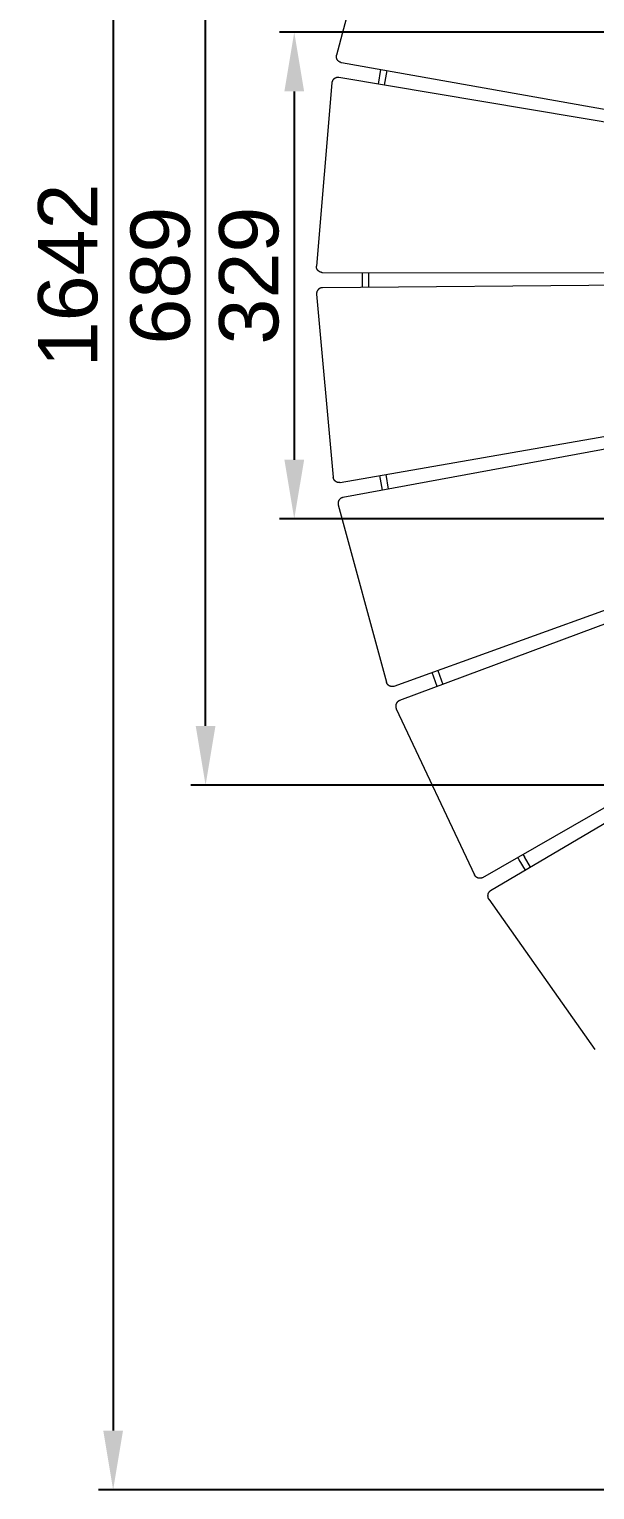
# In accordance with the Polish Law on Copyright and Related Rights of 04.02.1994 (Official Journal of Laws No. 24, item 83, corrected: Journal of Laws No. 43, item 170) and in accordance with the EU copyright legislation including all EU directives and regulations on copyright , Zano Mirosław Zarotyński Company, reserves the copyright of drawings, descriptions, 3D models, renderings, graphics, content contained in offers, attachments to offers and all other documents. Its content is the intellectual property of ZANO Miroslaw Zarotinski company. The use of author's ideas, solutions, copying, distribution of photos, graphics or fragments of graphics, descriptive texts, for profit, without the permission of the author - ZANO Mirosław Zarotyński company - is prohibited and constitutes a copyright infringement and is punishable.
# Model space of a CAD drawing. Header units: millimetres. Extents: x -263 to 4879, y -277 to 2995.
# Drawn here: x -263 to 119, y -276 to 711 of the extents above; entities that cross this region are included whole.
import ezdxf

# ---------------------------------------------------------------- set-up
doc = ezdxf.new("R2010")
doc.units = ezdxf.units.MM
doc.layers.add('ZANO_R', color=7, linetype='Continuous', lineweight=0)
doc.layers.add('ZANO_W', color=1, linetype='Continuous', lineweight=0)
doc.styles.add('Arial', font='arial.ttf')
doc.styles.get("Standard").update_dxf_attribs({"font": 'ARIALUNI.TTF'})
doc.dimstyles.new('pl i ang', dxfattribs={"dimtxt": 50, "dimasz": 50, "dimexe": 1.25, "dimexo": 0.625, "dimgap": 10, "dimtad": 1, "dimtoh": 1, "dimtxsty": 'Standard', "dimcen": 2.5, "dimclrd": 1, "dimclre": 1, "dimclrt": 1, "dimadec": 0, "dimazin": 0, "dimtfac": 1, "dimtmove": 0, "dimatfit": 3, "dimfxl": 1, "dimarcsym": 1})

# ---------------------------------------------------------------- blocks, each defined once
blk = doc.blocks.new('*D441')
at = {"layer": 'ZANO_W', "color": 1, "lineweight": -2}
for p, q in [((741.71, 888.75), (-154, 888.75)), ((-144, 239.89), (-144, 848.75)), ((741.71, 199.89), (-154, 199.89))]:
    blk.add_line(p, q, dxfattribs=at)
at = {"layer": 'ZANO_W', "color": 1}
for points in [[(-137.33, 848.75), (-150.67, 848.75), (-144, 888.75)], [(-150.67, 239.89), (-137.33, 239.89), (-144, 199.89)]]:
    blk.add_solid(points, dxfattribs=at)
at = {"layer": 'ZANO_W', "color": 1, "insert": (-174.42, 544.32), "char_height": 40, "attachment_point": 5, "rotation": 90, "style": 'Arial'}
blk.add_mtext('689', dxfattribs=at)
blk = doc.blocks.new('*D442')
at = {"layer": 'ZANO_W', "color": 1, "lineweight": -2}
for p, q in [((747.96, 1365.34), (-216.41, 1365.34)), ((-206.41, 1325.34), (-206.41, -236.41)), ((735.9, -276.41), (-216.41, -276.41))]:
    blk.add_line(p, q, dxfattribs=at)
at = {"layer": 'ZANO_W', "color": 1}
for points in [[(-199.74, 1325.34), (-213.08, 1325.34), (-206.41, 1365.34)], [(-213.08, -236.41), (-199.74, -236.41), (-206.41, -276.41)]]:
    blk.add_solid(points, dxfattribs=at)
at = {"layer": 'ZANO_W', "color": 1, "insert": (-236.83, 544.46), "char_height": 40, "attachment_point": 5, "rotation": 90, "style": 'Arial'}
blk.add_mtext('1642', dxfattribs=at)
blk = doc.blocks.new('*D453')
at = {"layer": 'ZANO_W', "color": 1, "lineweight": -2}
for p, q in [((741.71, 708.8), (-94.12, 708.8)), ((-84.12, 668.8), (-84.12, 419.84)), ((741.71, 379.84), (-94.12, 379.84))]:
    blk.add_line(p, q, dxfattribs=at)
at = {"layer": 'ZANO_W', "color": 1}
for points in [[(-77.45, 668.8), (-90.78, 668.8), (-84.12, 708.8)], [(-90.78, 419.84), (-77.45, 419.84), (-84.12, 379.84)]]:
    blk.add_solid(points, dxfattribs=at)
at = {"layer": 'ZANO_W', "color": 1, "insert": (-114.55, 544.32), "char_height": 40, "attachment_point": 5, "rotation": 90, "style": 'Arial'}
blk.add_mtext('329', dxfattribs=at)

msp = doc.modelspace()

# ---------------------------------------------------------------- linework, layer by layer
at = {"layer": 'ZANO_R'}
for p, q in [((-23.77, 813.4), (-55.49, 693.32)), ((-55.62, 692.38), (-55.61, 692.52)), ((-55.62, 692.24), (-55.62, 692.38)), ((-55.61, 692.11), (-55.62, 692.24)), ((-55.61, 692.52), (-55.6, 692.65)), ((-55.61, 691.97), (-55.61, 692.11)), ((-55.59, 691.83), (-55.61, 691.97)), ((-55.6, 692.65), (-55.59, 692.79)), ((-55.59, 692.79), (-55.57, 692.92)), ((-55.57, 691.7), (-55.59, 691.83)), ((-55.57, 692.92), (-55.55, 693.06)), ((-55.55, 691.56), (-55.57, 691.7)), ((-55.55, 693.06), (-55.52, 693.19)), ((-55.52, 691.43), (-55.55, 691.56)), ((-55.52, 693.19), (-55.49, 693.32)), ((-55.49, 691.3), (-55.52, 691.43)), ((-55.45, 691.17), (-55.49, 691.3)), ((-55.41, 691.04), (-55.45, 691.17)), ((-55.37, 690.91), (-55.41, 691.04)), ((-55.32, 690.78), (-55.37, 690.91)), ((-55.26, 690.65), (-55.32, 690.78)), ((-55.21, 690.53), (-55.26, 690.65)), ((-55.14, 690.41), (-55.21, 690.53)), ((-55.08, 690.29), (-55.14, 690.41)), ((-55.01, 690.17), (-55.08, 690.29)), ((-54.93, 690.06), (-55.01, 690.17)), ((-54.85, 689.95), (-54.93, 690.06)), ((-54.77, 689.84), (-54.85, 689.95)), ((-54.68, 689.73), (-54.77, 689.84)), ((-54.59, 689.63), (-54.68, 689.73)), ((-54.5, 689.53), (-54.59, 689.63)), ((-54.4, 689.43), (-54.5, 689.53)), ((-54.31, 689.34), (-54.4, 689.43)), ((-54.2, 689.25), (-54.31, 689.34)), ((-54.1, 689.16), (-54.2, 689.25)), ((-53.99, 689.08), (-54.1, 689.16)), ((-53.88, 689), (-53.99, 689.08)), ((-53.76, 688.93), (-53.88, 689)), ((-53.65, 688.85), (-53.76, 688.93)), ((-53.53, 688.79), (-53.65, 688.85)), ((-53.41, 688.72), (-53.53, 688.79)), ((-53.28, 688.66), (-53.41, 688.72)), ((-53.16, 688.61), (-53.28, 688.66)), ((-53.03, 688.56), (-53.16, 688.61)), ((-52.9, 688.51), (-53.03, 688.56)), ((-52.77, 688.47), (-52.9, 688.51)), ((-52.64, 688.43), (-52.77, 688.47)), ((-52.64, 688.43), (-52.53, 688.41)), ((-52.53, 688.41), (-52.43, 688.38)), ((-52.43, 688.38), (-52.32, 688.36)), ((-52.32, 688.36), (407.16, 606.6)), ((-27.32, 673.68), (-25.61, 683.61)), ((-21.67, 682.91), (-23.37, 673.02)), ((-58.73, 674.55), (-69.11, 550.8)), ((-58.71, 674.69), (-58.73, 674.55)), ((-58.7, 674.82), (-58.71, 674.69)), ((-58.67, 674.96), (-58.7, 674.82)), ((-58.64, 675.09), (-58.67, 674.96)), ((-58.61, 675.22), (-58.64, 675.09)), ((-58.58, 675.36), (-58.61, 675.22)), ((-58.53, 675.49), (-58.58, 675.36)), ((-58.49, 675.61), (-58.53, 675.49)), ((-58.44, 675.74), (-58.49, 675.61)), ((-58.39, 675.87), (-58.44, 675.74)), ((-58.33, 675.99), (-58.39, 675.87)), ((-58.26, 676.11), (-58.33, 675.99)), ((-58.2, 676.23), (-58.26, 676.11)), ((-58.13, 676.35), (-58.2, 676.23)), ((-58.05, 676.46), (-58.13, 676.35)), ((-57.97, 676.57), (-58.05, 676.46)), ((-57.89, 676.68), (-57.97, 676.57)), ((-57.8, 676.79), (-57.89, 676.68)), ((-57.72, 676.89), (-57.8, 676.79)), ((-57.62, 676.99), (-57.72, 676.89)), ((-57.53, 677.09), (-57.62, 676.99)), ((-57.43, 677.18), (-57.53, 677.09)), ((-57.32, 677.27), (-57.43, 677.18)), ((-57.22, 677.36), (-57.32, 677.27)), ((-57.11, 677.44), (-57.22, 677.36)), ((-57, 677.52), (-57.11, 677.44)), ((-56.88, 677.6), (-57, 677.52)), ((-56.77, 677.67), (-56.88, 677.6)), ((-56.65, 677.73), (-56.77, 677.67)), ((-56.53, 677.8), (-56.65, 677.73)), ((-56.4, 677.86), (-56.53, 677.8)), ((-56.28, 677.91), (-56.4, 677.86)), ((-56.15, 677.96), (-56.28, 677.91)), ((-56.02, 678.01), (-56.15, 677.96)), ((-55.89, 678.05), (-56.02, 678.01)), ((-55.76, 678.09), (-55.89, 678.05)), ((-55.63, 678.12), (-55.76, 678.09)), ((-55.49, 678.15), (-55.63, 678.12)), ((-55.36, 678.17), (-55.49, 678.15)), ((-55.22, 678.19), (-55.36, 678.17)), ((-55.09, 678.2), (-55.22, 678.19)), ((-54.95, 678.21), (-55.09, 678.2)), ((-54.82, 678.22), (-54.95, 678.21)), ((-54.68, 678.22), (-54.82, 678.22)), ((-54.54, 678.21), (-54.68, 678.22)), ((-54.41, 678.2), (-54.54, 678.21)), ((-54.3, 678.19), (-54.41, 678.2)), ((-54.19, 678.18), (-54.3, 678.19)), ((-54.08, 678.16), (-54.19, 678.18)), ((406.21, 601.14), (-54.08, 678.16)), ((-69.12, 550.66), (-69.11, 550.8)), ((-69.12, 550.52), (-69.12, 550.66)), ((-69.12, 550.39), (-69.12, 550.52)), ((-69.12, 550.25), (-69.12, 550.39)), ((-69.11, 550.12), (-69.12, 550.25)), ((-69.09, 549.98), (-69.11, 550.12)), ((-69.07, 549.84), (-69.09, 549.98)), ((-69.05, 549.71), (-69.07, 549.84)), ((-69.02, 549.58), (-69.05, 549.71)), ((-68.99, 549.44), (-69.02, 549.58)), ((-68.95, 549.31), (-68.99, 549.44)), ((-68.91, 549.18), (-68.95, 549.31)), ((-68.87, 549.05), (-68.91, 549.18)), ((-68.82, 548.93), (-68.87, 549.05)), ((-68.76, 548.8), (-68.82, 548.93)), ((-68.7, 548.68), (-68.76, 548.8)), ((-68.64, 548.56), (-68.7, 548.68)), ((-68.57, 548.44), (-68.64, 548.56)), ((-68.5, 548.32), (-68.57, 548.44)), ((-68.43, 548.21), (-68.5, 548.32)), ((-68.35, 548.1), (-68.43, 548.21)), ((-68.26, 547.99), (-68.35, 548.1)), ((-68.18, 547.88), (-68.26, 547.99)), ((-68.09, 547.78), (-68.18, 547.88)), ((-67.99, 547.68), (-68.09, 547.78)), ((-67.9, 547.58), (-67.99, 547.68)), ((-67.8, 547.49), (-67.9, 547.58)), ((-67.69, 547.4), (-67.8, 547.49)), ((-67.59, 547.31), (-67.69, 547.4)), ((-67.48, 547.23), (-67.59, 547.31)), ((-67.37, 547.15), (-67.48, 547.23)), ((-67.25, 547.08), (-67.37, 547.15)), ((-67.14, 547.01), (-67.25, 547.08)), ((-67.02, 546.94), (-67.14, 547.01)), ((-66.9, 546.88), (-67.02, 546.94)), ((-66.77, 546.82), (-66.9, 546.88)), ((-66.65, 546.76), (-66.77, 546.82)), ((-66.52, 546.71), (-66.65, 546.76)), ((-66.39, 546.67), (-66.52, 546.71)), ((-66.26, 546.63), (-66.39, 546.67)), ((-66.13, 546.59), (-66.26, 546.63)), ((-66, 546.56), (-66.13, 546.59)), ((-65.86, 546.53), (-66, 546.56)), ((-65.73, 546.51), (-65.86, 546.53)), ((-65.59, 546.49), (-65.73, 546.51)), ((-65.46, 546.48), (-65.59, 546.49)), ((-65.46, 546.48), (-65.35, 546.47)), ((-65.35, 546.47), (-65.24, 546.46)), ((-65.24, 546.46), (-65.13, 546.46)), ((-65.13, 546.46), (401.57, 545.73)), ((-37.93, 536.35), (-37.97, 546.42)), ((-33.97, 546.41), (-33.93, 536.38)), ((-68.9, 533.23), (-68.93, 533.1)), ((-68.86, 533.36), (-68.9, 533.23)), ((-68.81, 533.49), (-68.86, 533.36)), ((-68.76, 533.62), (-68.81, 533.49)), ((-68.71, 533.75), (-68.76, 533.62)), ((-68.65, 533.87), (-68.71, 533.75)), ((-68.59, 533.99), (-68.65, 533.87)), ((-68.52, 534.11), (-68.59, 533.99)), ((-68.45, 534.23), (-68.52, 534.11)), ((-68.38, 534.34), (-68.45, 534.23)), ((-68.3, 534.45), (-68.38, 534.34)), ((-68.22, 534.56), (-68.3, 534.45)), ((-68.13, 534.67), (-68.22, 534.56)), ((-68.04, 534.77), (-68.13, 534.67)), ((-67.95, 534.87), (-68.04, 534.77)), ((-67.85, 534.97), (-67.95, 534.87)), ((-67.75, 535.07), (-67.85, 534.97)), ((-67.65, 535.16), (-67.75, 535.07)), ((-67.55, 535.24), (-67.65, 535.16)), ((-67.44, 535.33), (-67.55, 535.24)), ((-67.33, 535.4), (-67.44, 535.33)), ((-67.21, 535.48), (-67.33, 535.4)), ((-67.1, 535.55), (-67.21, 535.48)), ((-66.98, 535.62), (-67.1, 535.55)), ((-66.86, 535.68), (-66.98, 535.62)), ((-66.73, 535.74), (-66.86, 535.68)), ((-66.61, 535.8), (-66.73, 535.74)), ((-66.48, 535.85), (-66.61, 535.8)), ((-66.35, 535.89), (-66.48, 535.85)), ((-66.22, 535.94), (-66.35, 535.89)), ((-66.09, 535.97), (-66.22, 535.94)), ((-65.96, 536.01), (-66.09, 535.97)), ((-65.83, 536.04), (-65.96, 536.01)), ((-65.69, 536.06), (-65.83, 536.04)), ((-65.56, 536.08), (-65.69, 536.06)), ((-65.42, 536.09), (-65.56, 536.08)), ((-65.31, 536.1), (-65.42, 536.09)), ((-65.2, 536.11), (-65.31, 536.1)), ((-65.09, 536.11), (-65.2, 536.11)), ((401.58, 540.18), (-65.09, 536.11)), ((-69.05, 532.29), (-69.06, 532.16)), ((-69.06, 532.16), (-69.06, 532.02)), ((-69.06, 532.02), (-69.05, 531.88)), ((-69.04, 532.43), (-69.05, 532.29)), ((-69.05, 531.88), (-69.04, 531.75)), ((-69.03, 532.57), (-69.04, 532.43)), ((-69.04, 531.75), (-57.77, 408.07)), ((-69.01, 532.7), (-69.03, 532.57)), ((-68.99, 532.84), (-69.01, 532.7)), ((-68.96, 532.97), (-68.99, 532.84)), ((-68.93, 533.1), (-68.96, 532.97)), ((-53.1, 404.49), (406.63, 484.81)), ((407.61, 479.35), (-51.27, 394.3)), ((-16.61, 266.77), (422.19, 425.69)), ((424.11, 420.49), (-13.03, 257.05)), ((-57.76, 407.93), (-57.77, 408.07)), ((-57.74, 407.8), (-57.76, 407.93)), ((-57.72, 407.66), (-57.74, 407.8)), ((-57.69, 407.53), (-57.72, 407.66)), ((-57.66, 407.4), (-57.69, 407.53)), ((-57.62, 407.27), (-57.66, 407.4)), ((-57.58, 407.14), (-57.62, 407.27)), ((-57.53, 407.01), (-57.58, 407.14)), ((-57.48, 406.88), (-57.53, 407.01)), ((-57.42, 406.76), (-57.48, 406.88)), ((-57.36, 406.63), (-57.42, 406.76)), ((-57.3, 406.51), (-57.36, 406.63)), ((-57.23, 406.39), (-57.3, 406.51)), ((-57.16, 406.28), (-57.23, 406.39)), ((-57.09, 406.16), (-57.16, 406.28)), ((-57.01, 406.05), (-57.09, 406.16)), ((-56.92, 405.94), (-57.01, 406.05)), ((-56.84, 405.84), (-56.92, 405.94)), ((-56.75, 405.74), (-56.84, 405.84)), ((-56.65, 405.64), (-56.75, 405.74)), ((-56.56, 405.54), (-56.65, 405.64)), ((-56.45, 405.45), (-56.56, 405.54)), ((-56.35, 405.36), (-56.45, 405.45)), ((-56.25, 405.27), (-56.35, 405.36)), ((-56.14, 405.19), (-56.25, 405.27)), ((-56.02, 405.11), (-56.14, 405.19)), ((-55.91, 405.04), (-56.02, 405.11)), ((-55.79, 404.97), (-55.91, 405.04)), ((-55.67, 404.9), (-55.79, 404.97)), ((-55.55, 404.84), (-55.67, 404.9)), ((-55.43, 404.78), (-55.55, 404.84)), ((-24.54, 399.26), (-26.32, 409.17)), ((-22.38, 409.86), (-20.6, 399.99)), ((-55.3, 404.73), (-55.43, 404.78)), ((-55.17, 404.68), (-55.3, 404.73)), ((-55.05, 404.63), (-55.17, 404.68)), ((-54.92, 404.59), (-55.05, 404.63)), ((-54.78, 404.56), (-54.92, 404.59)), ((-54.65, 404.53), (-54.78, 404.56)), ((-54.52, 404.5), (-54.65, 404.53)), ((-54.38, 404.48), (-54.52, 404.5)), ((-54.25, 404.46), (-54.38, 404.48)), ((-54.11, 404.45), (-54.25, 404.46)), ((-53.97, 404.44), (-54.11, 404.45)), ((-53.84, 404.43), (-53.97, 404.44)), ((-53.7, 404.43), (-53.84, 404.43)), ((-53.56, 404.44), (-53.7, 404.43)), ((-53.43, 404.45), (-53.56, 404.44)), ((-53.43, 404.45), (-53.32, 404.46)), ((-53.32, 404.46), (-53.21, 404.48)), ((-53.21, 404.48), (-53.1, 404.49)), ((-54.53, 390.68), (-54.54, 390.54)), ((-54.54, 390.54), (-54.54, 390.4)), ((-54.54, 390.4), (-54.54, 390.27)), ((-54.54, 390.27), (-54.53, 390.13)), ((-54.52, 390.81), (-54.53, 390.68)), ((-54.53, 390.13), (-54.52, 389.99)), ((-54.5, 390.95), (-54.52, 390.81)), ((-54.52, 389.99), (-54.51, 389.86)), ((-54.51, 389.86), (-54.49, 389.72)), ((-54.48, 391.08), (-54.5, 390.95)), ((-54.49, 389.72), (-54.46, 389.59)), ((-54.45, 391.22), (-54.48, 391.08)), ((-54.46, 389.59), (-54.43, 389.45)), ((-54.42, 391.35), (-54.45, 391.22)), ((-54.43, 389.45), (-54.4, 389.32)), ((-54.38, 391.48), (-54.42, 391.35)), ((-54.4, 389.32), (-21.83, 269.48)), ((-54.34, 391.61), (-54.38, 391.48)), ((-54.3, 391.74), (-54.34, 391.61)), ((-54.25, 391.87), (-54.3, 391.74)), ((-54.2, 391.99), (-54.25, 391.87)), ((-54.14, 392.12), (-54.2, 391.99)), ((-54.08, 392.24), (-54.14, 392.12)), ((-54.01, 392.36), (-54.08, 392.24)), ((-53.94, 392.48), (-54.01, 392.36)), ((-53.87, 392.59), (-53.94, 392.48)), ((-53.79, 392.7), (-53.87, 392.59)), ((-53.71, 392.81), (-53.79, 392.7)), ((-53.62, 392.92), (-53.71, 392.81)), ((-53.53, 393.02), (-53.62, 392.92)), ((-53.44, 393.12), (-53.53, 393.02)), ((-53.35, 393.22), (-53.44, 393.12)), ((-53.25, 393.32), (-53.35, 393.22)), ((-53.15, 393.41), (-53.25, 393.32)), ((-53.04, 393.49), (-53.15, 393.41)), ((-52.93, 393.58), (-53.04, 393.49)), ((-52.82, 393.66), (-52.93, 393.58)), ((-52.71, 393.73), (-52.82, 393.66)), ((-52.59, 393.8), (-52.71, 393.73)), ((-52.47, 393.87), (-52.59, 393.8)), ((-52.35, 393.94), (-52.47, 393.87)), ((-52.23, 394), (-52.35, 393.94)), ((-52.1, 394.05), (-52.23, 394)), ((-51.98, 394.1), (-52.1, 394.05)), ((-51.85, 394.15), (-51.98, 394.1)), ((-51.72, 394.19), (-51.85, 394.15)), ((-51.59, 394.23), (-51.72, 394.19)), ((-51.48, 394.26), (-51.59, 394.23)), ((-51.38, 394.28), (-51.48, 394.26)), ((-51.27, 394.3), (-51.38, 394.28)), ((43.25, 137.47), (447.79, 370.18)), ((450.58, 365.39), (48.46, 128.53)), ((12.75, 277.4), (16.22, 267.99)), ((-21.79, 269.35), (-21.83, 269.48)), ((-21.75, 269.22), (-21.79, 269.35)), ((-21.7, 269.09), (-21.75, 269.22)), ((-21.65, 268.96), (-21.7, 269.09)), ((-21.59, 268.84), (-21.65, 268.96)), ((-21.53, 268.72), (-21.59, 268.84)), ((-21.47, 268.6), (-21.53, 268.72)), ((-21.4, 268.48), (-21.47, 268.6)), ((-21.33, 268.36), (-21.4, 268.48)), ((-21.25, 268.25), (-21.33, 268.36)), ((-21.17, 268.14), (-21.25, 268.25)), ((-21.09, 268.03), (-21.17, 268.14)), ((-21, 267.92), (-21.09, 268.03)), ((-20.91, 267.82), (-21, 267.92)), ((-20.82, 267.72), (-20.91, 267.82)), ((-20.72, 267.63), (-20.82, 267.72)), ((-20.62, 267.53), (-20.72, 267.63)), ((-20.52, 267.45), (-20.62, 267.53)), ((-20.41, 267.36), (-20.52, 267.45)), ((-20.3, 267.28), (-20.41, 267.36)), ((-20.19, 267.2), (-20.3, 267.28)), ((-20.07, 267.13), (-20.19, 267.2)), ((-19.96, 267.06), (-20.07, 267.13)), ((-19.84, 266.99), (-19.96, 267.06)), ((-19.71, 266.93), (-19.84, 266.99)), ((-19.59, 266.87), (-19.71, 266.93)), ((-19.47, 266.82), (-19.59, 266.87)), ((-19.34, 266.77), (-19.47, 266.82)), ((-19.21, 266.73), (-19.34, 266.77)), ((-19.08, 266.69), (-19.21, 266.73)), ((-18.95, 266.65), (-19.08, 266.69)), ((-18.81, 266.62), (-18.95, 266.65)), ((-18.68, 266.59), (-18.81, 266.62)), ((-18.54, 266.57), (-18.68, 266.59)), ((-17.32, 266.58), (-17.46, 266.56)), ((-17.19, 266.61), (-17.32, 266.58)), ((-17.05, 266.64), (-17.19, 266.61)), ((-16.92, 266.67), (-17.05, 266.64)), ((-16.92, 266.67), (-16.81, 266.7)), ((-16.81, 266.7), (-16.71, 266.73)), ((-16.71, 266.73), (-16.61, 266.77)), ((12.47, 266.59), (8.99, 276.04)), ((-18.41, 266.55), (-18.54, 266.57)), ((-18.27, 266.54), (-18.41, 266.55)), ((-18.14, 266.53), (-18.27, 266.54)), ((-18, 266.53), (-18.14, 266.53)), ((-17.86, 266.53), (-18, 266.53)), ((-17.73, 266.54), (-17.86, 266.53)), ((-17.59, 266.55), (-17.73, 266.54)), ((-17.46, 266.56), (-17.59, 266.55)), ((-13.69, 256.73), (-13.81, 256.66)), ((-13.58, 256.8), (-13.69, 256.73)), ((-13.46, 256.86), (-13.58, 256.8)), ((-13.33, 256.92), (-13.46, 256.86)), ((-13.23, 256.97), (-13.33, 256.92)), ((-13.13, 257.01), (-13.23, 256.97)), ((-13.03, 257.05), (-13.13, 257.01)), ((-15.62, 253.59), (-15.63, 253.46)), ((-15.63, 253.46), (-15.63, 253.32)), ((-15.63, 253.32), (-15.63, 253.19)), ((-15.63, 253.19), (-15.62, 253.05)), ((-15.61, 253.73), (-15.62, 253.59)), ((-15.62, 253.05), (-15.61, 252.91)), ((-15.59, 253.87), (-15.61, 253.73)), ((-15.61, 252.91), (-15.6, 252.78)), ((-15.6, 252.78), (-15.57, 252.64)), ((-15.57, 254), (-15.59, 253.87)), ((-15.54, 254.14), (-15.57, 254)), ((-15.57, 252.64), (-15.55, 252.51)), ((-15.55, 252.51), (-15.52, 252.37)), ((-15.51, 254.27), (-15.54, 254.14)), ((-15.52, 252.37), (-15.49, 252.24)), ((-15.48, 254.4), (-15.51, 254.27)), ((-15.49, 252.24), (-15.45, 252.11)), ((-15.44, 254.53), (-15.48, 254.4)), ((-15.45, 252.11), (-15.4, 251.98)), ((-15.39, 254.66), (-15.44, 254.53)), ((-15.4, 251.98), (-15.36, 251.85)), ((-15.35, 254.79), (-15.39, 254.66)), ((-15.36, 251.85), (-15.31, 251.73)), ((-15.29, 254.91), (-15.35, 254.79)), ((-15.31, 251.73), (-15.25, 251.6)), ((-15.24, 255.04), (-15.29, 254.91)), ((-15.25, 251.6), (37.64, 139.24)), ((-15.17, 255.16), (-15.24, 255.04)), ((-15.11, 255.28), (-15.17, 255.16)), ((-15.04, 255.4), (-15.11, 255.28)), ((-14.97, 255.51), (-15.04, 255.4)), ((-14.89, 255.63), (-14.97, 255.51)), ((-14.81, 255.74), (-14.89, 255.63)), ((-14.72, 255.84), (-14.81, 255.74)), ((-14.63, 255.95), (-14.72, 255.84)), ((-14.54, 256.05), (-14.63, 255.95)), ((-14.45, 256.15), (-14.54, 256.05)), ((-14.35, 256.24), (-14.45, 256.15)), ((-14.25, 256.33), (-14.35, 256.24)), ((-14.14, 256.42), (-14.25, 256.33)), ((-14.03, 256.5), (-14.14, 256.42)), ((-13.92, 256.58), (-14.03, 256.5)), ((-13.81, 256.66), (-13.92, 256.58)), ((67.86, 149.36), (66.88, 151.07)), ((71.95, 142.36), (67.86, 149.36)), ((70.35, 153.06), (71.33, 151.36)), ((75.4, 144.39), (71.33, 151.36)), ((37.7, 139.11), (37.64, 139.24)), ((37.76, 138.99), (37.7, 139.11)), ((37.83, 138.88), (37.76, 138.99)), ((37.9, 138.76), (37.83, 138.88)), ((37.98, 138.65), (37.9, 138.76)), ((38.06, 138.54), (37.98, 138.65)), ((38.14, 138.43), (38.06, 138.54)), ((38.23, 138.32), (38.14, 138.43)), ((38.32, 138.22), (38.23, 138.32)), ((38.42, 138.12), (38.32, 138.22)), ((38.51, 138.03), (38.42, 138.12)), ((38.62, 137.94), (38.51, 138.03)), ((38.72, 137.85), (38.62, 137.94)), ((38.83, 137.76), (38.72, 137.85)), ((38.94, 137.68), (38.83, 137.76)), ((39.05, 137.6), (38.94, 137.68)), ((39.16, 137.53), (39.05, 137.6)), ((39.28, 137.46), (39.16, 137.53)), ((39.4, 137.4), (39.28, 137.46)), ((39.52, 137.33), (39.4, 137.4)), ((39.65, 137.28), (39.52, 137.33)), ((39.77, 137.23), (39.65, 137.28)), ((39.9, 137.18), (39.77, 137.23)), ((40.03, 137.13), (39.9, 137.18)), ((40.16, 137.09), (40.03, 137.13)), ((40.29, 137.06), (40.16, 137.09)), ((40.43, 137.03), (40.29, 137.06)), ((40.56, 137), (40.43, 137.03)), ((40.7, 136.98), (40.56, 137)), ((40.83, 136.96), (40.7, 136.98)), ((40.97, 136.95), (40.83, 136.96)), ((41.1, 136.94), (40.97, 136.95)), ((41.24, 136.94), (41.1, 136.94)), ((41.38, 136.94), (41.24, 136.94)), ((41.51, 136.95), (41.38, 136.94)), ((41.65, 136.96), (41.51, 136.95)), ((41.79, 136.98), (41.65, 136.96)), ((41.92, 137), (41.79, 136.98)), ((42.05, 137.02), (41.92, 137)), ((42.19, 137.05), (42.05, 137.02)), ((42.32, 137.08), (42.19, 137.05)), ((42.45, 137.12), (42.32, 137.08)), ((42.58, 137.17), (42.45, 137.12)), ((42.71, 137.21), (42.58, 137.17)), ((42.84, 137.27), (42.71, 137.21)), ((42.96, 137.32), (42.84, 137.27)), ((42.96, 137.32), (43.06, 137.37)), ((43.06, 137.37), (43.16, 137.42)), ((43.16, 137.42), (43.25, 137.47)), ((48.27, 128.41), (48.18, 128.35)), ((48.37, 128.47), (48.27, 128.41)), ((48.46, 128.53), (48.37, 128.47)), ((46.5, 125.35), (46.49, 125.22)), ((46.49, 125.22), (46.49, 125.08)), ((46.49, 125.08), (46.49, 124.94)), ((46.49, 124.94), (46.5, 124.81)), ((46.51, 125.49), (46.5, 125.35)), ((46.5, 124.81), (46.51, 124.67)), ((46.53, 125.63), (46.51, 125.49)), ((46.51, 124.67), (46.53, 124.54)), ((46.55, 125.76), (46.53, 125.63)), ((46.53, 124.54), (46.55, 124.4)), ((46.57, 125.89), (46.55, 125.76)), ((46.55, 124.4), (46.57, 124.27)), ((46.6, 126.03), (46.57, 125.89)), ((46.57, 124.27), (46.6, 124.13)), ((46.64, 126.16), (46.6, 126.03)), ((46.6, 124.13), (46.64, 124)), ((46.68, 126.29), (46.64, 126.16)), ((46.64, 124), (46.68, 123.87)), ((46.72, 126.42), (46.68, 126.29)), ((46.68, 123.87), (46.72, 123.74)), ((46.77, 126.55), (46.72, 126.42)), ((46.72, 123.74), (46.77, 123.61)), ((46.82, 126.67), (46.77, 126.55)), ((46.77, 123.61), (46.82, 123.49)), ((46.88, 126.8), (46.82, 126.67)), ((46.82, 123.49), (46.88, 123.36)), ((46.94, 126.92), (46.88, 126.8)), ((46.88, 123.36), (46.94, 123.24)), ((47, 127.04), (46.94, 126.92)), ((46.94, 123.24), (47, 123.12)), ((47.07, 127.16), (47, 127.04)), ((47, 123.12), (47.07, 123)), ((47.15, 127.27), (47.07, 127.16)), ((47.07, 123), (47.14, 122.89)), ((47.14, 122.89), (47.22, 122.77)), ((47.22, 127.39), (47.15, 127.27)), ((47.3, 127.5), (47.22, 127.39)), ((47.22, 122.77), (118.82, 21.3)), ((47.39, 127.6), (47.3, 127.5)), ((47.48, 127.71), (47.39, 127.6)), ((47.57, 127.81), (47.48, 127.71)), ((47.66, 127.91), (47.57, 127.81)), ((47.76, 128), (47.66, 127.91)), ((47.86, 128.09), (47.76, 128)), ((47.97, 128.18), (47.86, 128.09)), ((48.07, 128.27), (47.97, 128.18)), ((48.18, 128.35), (48.07, 128.27))]:
    msp.add_line(p, q, dxfattribs=at)

# ---------------------------------------------------------------- dimensions: what is measured, and where the dimension line sits
at = {"layer": 'ZANO_W'}
for base, p1, p2, picture, middle in [((-206.41, -276.41), (757.96, 1365.34), (745.9, -276.41), '*D442', (-236.83, 544.46)), ((-144, 888.75), (751.71, 199.89), (751.71, 888.75), '*D441', (-174.42, 544.32)), ((-84.12, 379.84), (751.71, 708.8), (751.71, 379.84), '*D453', (-114.55, 544.32))]:
    dim = msp.add_linear_dim(base=base, p1=p1, p2=p2, angle=90, dimstyle='pl i ang', override={"dimtxt": 40, "dimasz": 40, "dimexe": 10, "dimexo": 10, "dimtoh": 0, "dimdec": 0, "dimtxsty": 'Arial', "dimtdec": 0, "dimtmove": 1}, dxfattribs=at)
    dim.commit()
    dim.dimension.update_dxf_attribs({"geometry": picture, "text_midpoint": middle})

doc.saveas('drawing.dxf')
